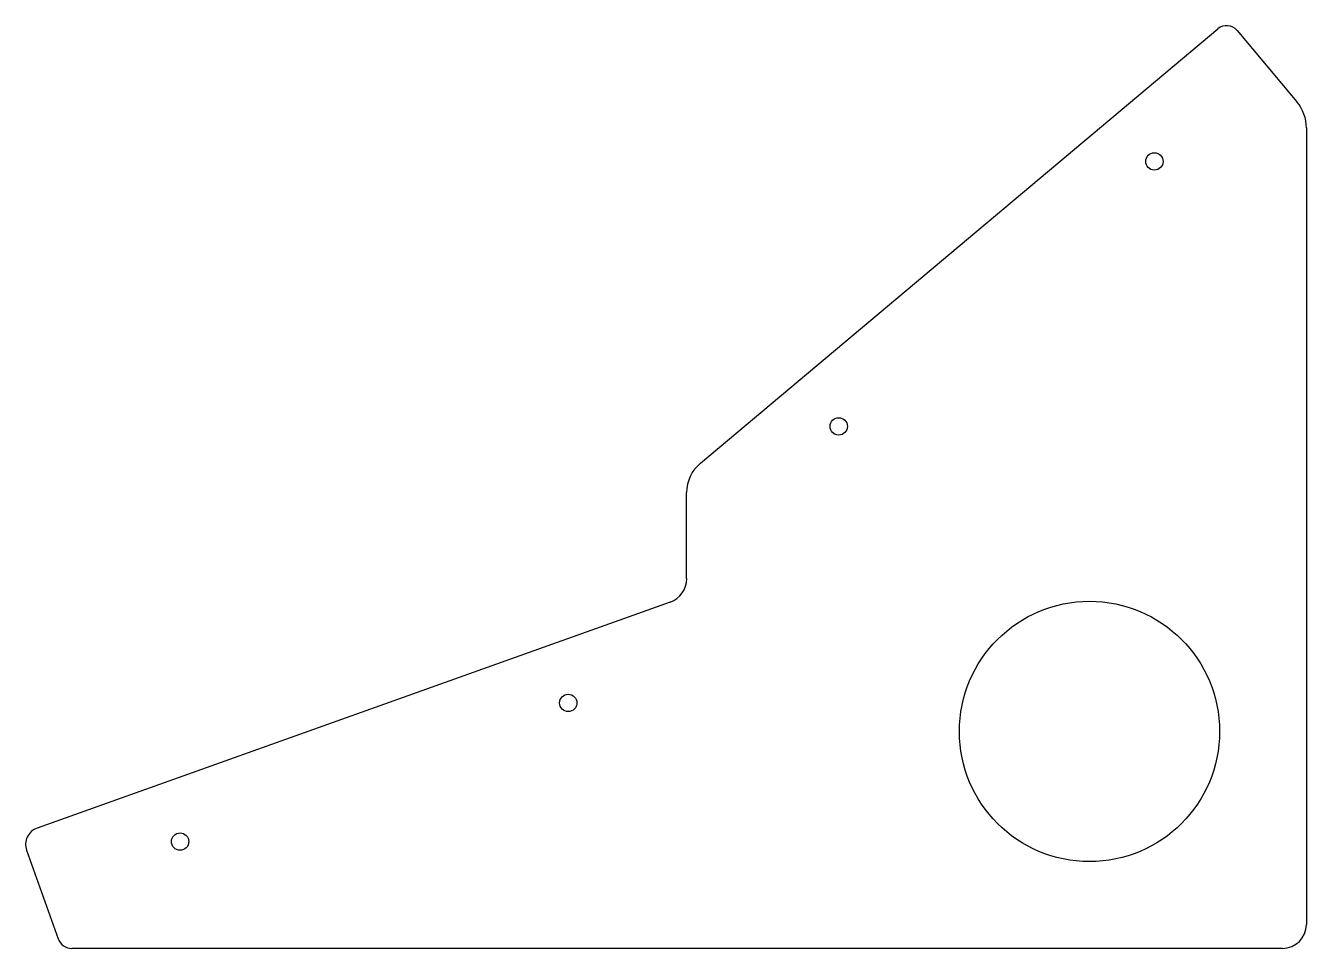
# Model space of a CAD drawing. Header units: millimetres. Extents: x 2515 to 2810, y -77 to 136.
import ezdxf

# ---------------------------------------------------------------- set-up
doc = ezdxf.new("R2010")
doc.units = ezdxf.units.MM
doc.layers.add('Sketch001', color=7, linetype='CONTINUOUS')

msp = doc.modelspace()

# ---------------------------------------------------------------- linework, layer by layer
at = {"layer": 'Sketch001'}
for p, q in [((2670.65, 35.15), (2789.94, 135.25)), ((2794.35, 134.86), (2808.15, 118.42)), ((2810.34, 112.41), (2810.34, -71.19)), ((2667.47, 8.52), (2667.47, 28.34)), ((2663.67, 3.13), (2517.72, -48.99)), ((2515.31, -54.08), (2522.6, -74.49)), ((2804.83, -76.7), (2525.73, -76.7))]:
    msp.add_line(p, q, dxfattribs=at)
for centre, radius in [((2775.29, 104.68), 2), ((2702.52, 43.62), 2), ((2760.34, -26.7), 30), ((2640.16, -20.13), 2), ((2550.7, -52.08), 2)]:
    msp.add_circle(centre, radius, dxfattribs=at)
for centre, radius, start, end in [((2791.95, 132.85), 3.13, 40, 130), ((2800.99, 112.41), 9.35, 0.0002, 40), ((2676.36, 28.34), 8.89, 130, -180), ((2661.75, 8.52), 5.73, -70.3474, 0), ((2519.06, -52.74), 3.98, 109.6526, -160.3473), ((2804.83, -71.19), 5.51, -89.9998, 0.0002), ((2525.73, -73.37), 3.33, -160.3473, -89.9998)]:
    msp.add_arc(centre, radius, start, end, dxfattribs=at)

doc.saveas('drawing.dxf')
